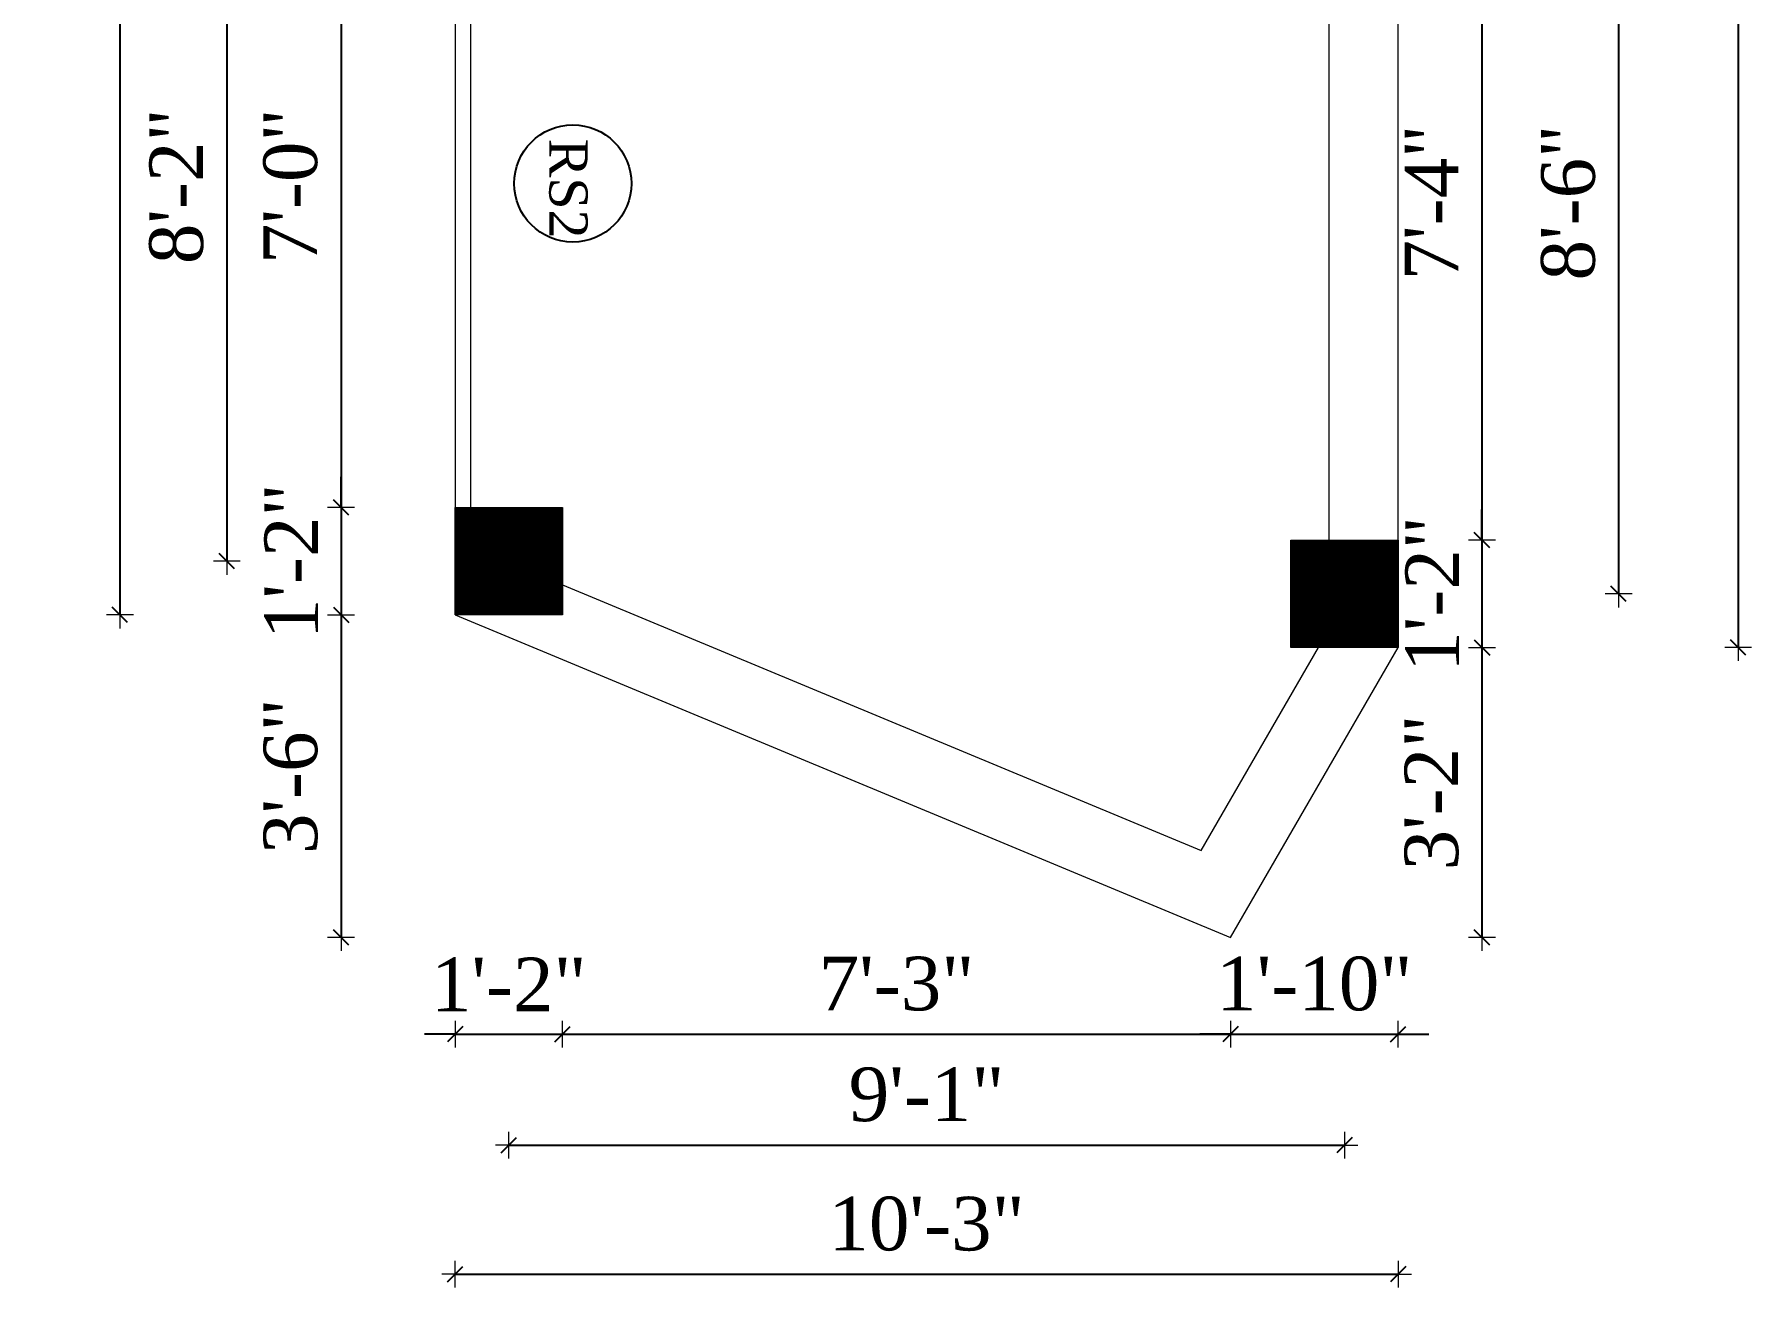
# Model space of a CAD drawing. Header units: inches. Extents: x 20273 to 41102, y -4696 to -1121.
# Drawn here: x 33774.7 to 33998.7, y -3832.4 to -3668.8 of the extents above; entities that cross this region are included whole.
import ezdxf

# ---------------------------------------------------------------- set-up
doc = ezdxf.new("R2010")
doc.units = ezdxf.units.IN
doc.header["$LTSCALE"] = 5
doc.header["$MEASUREMENT"] = 0
doc.layers.add('A-WALL', color=7, linetype='Continuous', lineweight=9)
doc.layers.add('Dimension', color=7, linetype='Continuous', lineweight=18)
doc.layers.add('dim line', color=7, linetype='Continuous', lineweight=15, true_color=0xfab2b2)
doc.layers.add('TEXT', color=6, linetype='Continuous')
doc.styles.add('ordinary', font='times.ttf')
doc.dimstyles.new('Copy of 96', dxfattribs={"dimtxt": 7, "dimasz": 4, "dimexe": 0.5, "dimexo": 0.5, "dimgap": 3, "dimtad": 1, "dimdec": 1, "dimzin": 11, "dimdsep": 46, "dimlunit": 4, "dimtxsty": 'ordinary', "dimblk": 'OBLIQUE', "dimcen": 0.09, "dimse1": 1, "dimse2": 1, "dimclrt": 6, "dimazin": 0, "dimtfac": 1, "dimtdec": 1, "dimtix": 1, "dimtmove": 2, "dimatfit": 3, "dimldrblk": 'leader', "dimfxl": 0.5, "dimfxlon": 1, "dimtolj": 1, "dimtzin": 0, "dimarcsym": 0})
pattern_1 = [(315, (37617.17005, 22728.64998), (0.08838834765, 0.08838834765), [])]

# ---------------------------------------------------------------- blocks, each defined once
blk = doc.blocks.new('oblique')
at = {"color": 0, "lineweight": -2}
blk.add_line((0.25, 0.25), (-0.25, -0.25), dxfattribs=at)
at = {"layer": 'dim line', "lineweight": 9}
for p, q in [((-0.4375, 0), (0.4375, 0)), ((0, 0.4375), (0, -0.4375))]:
    blk.add_line(p, q, dxfattribs=at)
blk = doc.blocks.new('*D236')
at = {"layer": 'A-WALL', "color": 0, "lineweight": -2, "ltscale": 5, "transparency": 16777216}
blk.add_line((33814.69, -3646.74), (33814.69, -3730.6), dxfattribs=at)
at = {"layer": 'Defpoints', "color": 0, "ltscale": 5, "transparency": 16777216}
for p in [(33829.57, -3646.74), (33814.69, -3730.6), (33829.57, -3730.6)]:
    blk.add_point(p, dxfattribs=at)
at = {"layer": 'A-WALL', "color": 0, "lineweight": -2, "ltscale": 5, "transparency": 16777216, "xscale": 4, "yscale": 4, "zscale": 4}
for p, rotation in [((33814.69, -3646.74), 90), ((33814.69, -3730.6), 270)]:
    blk.add_blockref('oblique', p, dxfattribs=dict(at, rotation=rotation))
at = {"layer": 'A-WALL', "color": 6, "ltscale": 5, "transparency": 16777216, "insert": (33808.12, -3688.67), "char_height": 7, "attachment_point": 5, "rotation": 90, "style": 'ordinary'}
blk.add_mtext('\\A1;7\'-0"', dxfattribs=at)
blk = doc.blocks.new('_OBLIQUE')
at = {"color": 0, "linetype": 'ByBlock'}
blk.add_line((-0.5, -0.5), (0.5, 0.5), dxfattribs=at)
blk = doc.blocks.new('leader')
at = {"layer": 'Dimension'}
for p, q in [((0, -4.328), (0, 4.328)), ((-4.424, 0), (4.424, 0))]:
    blk.add_line(p, q, dxfattribs=at)
blk = doc.blocks.new('*D237')
at = {"layer": 'A-WALL', "color": 0, "lineweight": -2, "ltscale": 5, "transparency": 16777216}
for p, q in [((33814.69, -3730.6), (33814.69, -3726.6)), ((33814.69, -3730.6), (33814.69, -3744.6)), ((33814.69, -3744.6), (33814.69, -3748.6))]:
    blk.add_line(p, q, dxfattribs=at)
at = {"layer": 'Defpoints', "color": 0, "ltscale": 5, "transparency": 16777216}
for p in [(33829.57, -3730.6), (33814.69, -3744.6), (33829.57, -3744.6)]:
    blk.add_point(p, dxfattribs=at)
at = {"layer": 'A-WALL', "color": 0, "lineweight": -2, "ltscale": 5, "transparency": 16777216, "xscale": 4, "yscale": 4, "zscale": 4}
for p, rotation in [((33814.69, -3730.6), 270), ((33814.69, -3744.6), 90)]:
    blk.add_blockref('oblique', p, dxfattribs=dict(at, rotation=rotation))
at = {"layer": 'A-WALL', "color": 6, "ltscale": 5, "transparency": 16777216, "insert": (33808.19, -3737.6), "char_height": 7, "attachment_point": 5, "rotation": 90, "style": 'ordinary'}
blk.add_mtext('\\A1;1\'-2"', dxfattribs=at)
blk = doc.blocks.new('*D240')
at = {"layer": 'A-WALL', "color": 0, "lineweight": -2, "ltscale": 5, "transparency": 16777216}
blk.add_line((33799.8, -3639.74), (33799.8, -3737.6), dxfattribs=at)
at = {"layer": 'Defpoints', "color": 0, "ltscale": 5, "transparency": 16777216}
for p in [(33836.57, -3639.74), (33799.8, -3737.6), (33836.57, -3737.6)]:
    blk.add_point(p, dxfattribs=at)
at = {"layer": 'A-WALL', "color": 0, "lineweight": -2, "ltscale": 5, "transparency": 16777216, "xscale": 4, "yscale": 4, "zscale": 4}
for p, rotation in [((33799.8, -3639.74), 90), ((33799.8, -3737.6), 270)]:
    blk.add_blockref('oblique', p, dxfattribs=dict(at, rotation=rotation))
at = {"layer": 'A-WALL', "color": 6, "ltscale": 5, "transparency": 16777216, "insert": (33793.24, -3688.67), "char_height": 7, "attachment_point": 5, "rotation": 90, "style": 'ordinary'}
blk.add_mtext('\\A1;8\'-2"', dxfattribs=at)
blk = doc.blocks.new('*D225')
at = {"layer": 'A-WALL', "color": 0, "lineweight": -2, "ltscale": 5, "transparency": 16777216}
blk.add_line((33785.86, -3391.74), (33785.86, -3744.6), dxfattribs=at)
at = {"layer": 'Defpoints', "color": 0, "ltscale": 5, "transparency": 16777216}
for p in [(33829.57, -3391.74), (33785.86, -3744.6), (33829.57, -3744.6)]:
    blk.add_point(p, dxfattribs=at)
at = {"layer": 'A-WALL', "color": 0, "lineweight": -2, "ltscale": 5, "transparency": 16777216, "xscale": 4, "yscale": 4, "zscale": 4}
for p, rotation in [((33785.86, -3391.74), 90), ((33785.86, -3744.6), 270)]:
    blk.add_blockref('oblique', p, dxfattribs=dict(at, rotation=rotation))
at = {"layer": 'A-WALL', "color": 6, "ltscale": 5, "transparency": 16777216, "insert": (33779.29, -3568.17), "char_height": 7, "attachment_point": 5, "rotation": 90, "style": 'ordinary'}
blk.add_mtext('\\A1;29\'-5"', dxfattribs=at)
blk = doc.blocks.new('*D249')
at = {"layer": 'A-WALL', "color": 0, "lineweight": -2, "ltscale": 5, "transparency": 16777216}
blk.add_line((33963.5, -3646.74), (33963.5, -3734.86), dxfattribs=at)
at = {"layer": 'Defpoints', "color": 0, "ltscale": 5, "transparency": 16777216}
for p in [(33952.56, -3646.74), (33952.56, -3734.86), (33963.5, -3734.86)]:
    blk.add_point(p, dxfattribs=at)
at = {"layer": 'A-WALL', "color": 0, "lineweight": -2, "ltscale": 5, "transparency": 16777216, "xscale": 4, "yscale": 4, "zscale": 4}
for p, rotation in [((33963.5, -3646.74), 90), ((33963.5, -3734.86), 270)]:
    blk.add_blockref('oblique', p, dxfattribs=dict(at, rotation=rotation))
at = {"layer": 'A-WALL', "color": 6, "ltscale": 5, "transparency": 16777216, "insert": (33956.93, -3690.8), "char_height": 7, "attachment_point": 5, "rotation": 90, "style": 'ordinary'}
blk.add_mtext('\\A1;7\'-4"', dxfattribs=at)
blk = doc.blocks.new('*D250')
at = {"layer": 'A-WALL', "color": 0, "lineweight": -2, "ltscale": 5, "transparency": 16777216}
for p, q in [((33963.5, -3734.86), (33963.5, -3730.86)), ((33963.5, -3734.86), (33963.5, -3748.86)), ((33963.5, -3748.86), (33963.5, -3752.86))]:
    blk.add_line(p, q, dxfattribs=at)
at = {"layer": 'Defpoints', "color": 0, "ltscale": 5, "transparency": 16777216}
for p in [(33952.56, -3734.86), (33952.56, -3748.86), (33963.5, -3748.86)]:
    blk.add_point(p, dxfattribs=at)
at = {"layer": 'A-WALL', "color": 0, "lineweight": -2, "ltscale": 5, "transparency": 16777216, "xscale": 4, "yscale": 4, "zscale": 4}
for p, rotation in [((33963.5, -3734.86), 270), ((33963.5, -3748.86), 90)]:
    blk.add_blockref('oblique', p, dxfattribs=dict(at, rotation=rotation))
at = {"layer": 'A-WALL', "color": 6, "ltscale": 5, "transparency": 16777216, "insert": (33957, -3741.86), "char_height": 7, "attachment_point": 5, "rotation": 90, "style": 'ordinary'}
blk.add_mtext('\\A1;1\'-2"', dxfattribs=at)
blk = doc.blocks.new('*D251')
at = {"layer": 'A-WALL', "color": 0, "lineweight": -2, "ltscale": 5, "transparency": 16777216}
blk.add_line((33963.5, -3748.86), (33963.5, -3786.68), dxfattribs=at)
at = {"layer": 'Defpoints', "color": 0, "ltscale": 5, "transparency": 16777216}
for p in [(33952.56, -3748.86), (33930.7, -3786.68), (33963.5, -3786.68)]:
    blk.add_point(p, dxfattribs=at)
at = {"layer": 'A-WALL', "color": 0, "lineweight": -2, "ltscale": 5, "transparency": 16777216, "xscale": 4, "yscale": 4, "zscale": 4}
for p, rotation in [((33963.5, -3748.86), 90), ((33963.5, -3786.68), 270)]:
    blk.add_blockref('oblique', p, dxfattribs=dict(at, rotation=rotation))
at = {"layer": 'A-WALL', "color": 6, "ltscale": 5, "transparency": 16777216, "insert": (33956.94, -3767.77), "char_height": 7, "attachment_point": 5, "rotation": 90, "style": 'ordinary'}
blk.add_mtext('\\A1;3\'-2"', dxfattribs=at)
blk = doc.blocks.new('*D252')
at = {"layer": 'A-WALL', "color": 0, "lineweight": -2, "ltscale": 5, "transparency": 16777216}
blk.add_line((33814.69, -3744.6), (33814.69, -3786.68), dxfattribs=at)
at = {"layer": 'Defpoints', "color": 0, "ltscale": 5, "transparency": 16777216}
for p in [(33829.57, -3744.6), (33814.69, -3786.68), (33930.7, -3786.68)]:
    blk.add_point(p, dxfattribs=at)
at = {"layer": 'A-WALL', "color": 0, "lineweight": -2, "ltscale": 5, "transparency": 16777216, "xscale": 4, "yscale": 4, "zscale": 4}
for p, rotation in [((33814.69, -3744.6), 90), ((33814.69, -3786.68), 270)]:
    blk.add_blockref('oblique', p, dxfattribs=dict(at, rotation=rotation))
at = {"layer": 'A-WALL', "color": 6, "ltscale": 5, "transparency": 16777216, "insert": (33808.13, -3765.64), "char_height": 7, "attachment_point": 5, "rotation": 90, "style": 'ordinary'}
blk.add_mtext('\\A1;3\'-6"', dxfattribs=at)
blk = doc.blocks.new('*D255')
at = {"layer": 'A-WALL', "color": 0, "lineweight": -2, "ltscale": 5, "transparency": 16777216}
blk.add_line((33981.32, -3639.74), (33981.32, -3741.86), dxfattribs=at)
at = {"layer": 'Defpoints', "color": 0, "ltscale": 5, "transparency": 16777216}
for p in [(33945.56, -3639.74), (33945.56, -3741.86), (33981.32, -3741.86)]:
    blk.add_point(p, dxfattribs=at)
at = {"layer": 'A-WALL', "color": 0, "lineweight": -2, "ltscale": 5, "transparency": 16777216, "xscale": 4, "yscale": 4, "zscale": 4}
for p, rotation in [((33981.32, -3639.74), 90), ((33981.32, -3741.86), 270)]:
    blk.add_blockref('oblique', p, dxfattribs=dict(at, rotation=rotation))
at = {"layer": 'A-WALL', "color": 6, "ltscale": 5, "transparency": 16777216, "insert": (33974.76, -3690.8), "char_height": 7, "attachment_point": 5, "rotation": 90, "style": 'ordinary'}
blk.add_mtext('\\A1;8\'-6"', dxfattribs=at)
blk = doc.blocks.new('*D228')
at = {"layer": 'A-WALL', "color": 0, "lineweight": -2, "ltscale": 5, "transparency": 16777216}
blk.add_line((33996.92, -3390.7), (33996.92, -3748.86), dxfattribs=at)
at = {"layer": 'Defpoints', "color": 0, "ltscale": 5, "transparency": 16777216}
for p in [(33952.56, -3390.7), (33952.56, -3748.86), (33996.92, -3748.86)]:
    blk.add_point(p, dxfattribs=at)
at = {"layer": 'A-WALL', "color": 0, "lineweight": -2, "ltscale": 5, "transparency": 16777216, "xscale": 4, "yscale": 4, "zscale": 4}
for p, rotation in [((33996.92, -3390.7), 90), ((33996.92, -3748.86), 270)]:
    blk.add_blockref('oblique', p, dxfattribs=dict(at, rotation=rotation))
at = {"layer": 'A-WALL', "color": 6, "ltscale": 5, "transparency": 16777216, "insert": (33990.35, -3569.78), "char_height": 7, "attachment_point": 5, "rotation": 90, "style": 'ordinary'}
blk.add_mtext('\\A1;29\'-10"', dxfattribs=at)
blk = doc.blocks.new('*D256')
at = {"layer": 'A-WALL', "color": 0, "lineweight": -2, "ltscale": 5, "transparency": 16777216}
for p, q in [((33829.57, -3799.31), (33825.57, -3799.31)), ((33829.57, -3799.31), (33843.57, -3799.31)), ((33843.57, -3799.31), (33847.57, -3799.31))]:
    blk.add_line(p, q, dxfattribs=at)
at = {"layer": 'Defpoints', "color": 0, "ltscale": 5, "transparency": 16777216}
for p in [(33829.57, -3744.6), (33843.57, -3744.6), (33843.57, -3799.31)]:
    blk.add_point(p, dxfattribs=at)
at = {"layer": 'A-WALL', "color": 0, "lineweight": -2, "ltscale": 5, "transparency": 16777216, "xscale": 4, "yscale": 4, "zscale": 4}
blk.add_blockref('oblique', (33829.57, -3799.31), dxfattribs=at)
at = {"layer": 'A-WALL', "color": 0, "lineweight": -2, "ltscale": 5, "transparency": 16777216, "xscale": 4, "yscale": 4, "zscale": 4, "rotation": 180}
blk.add_blockref('oblique', (33843.57, -3799.31), dxfattribs=at)
at = {"layer": 'A-WALL', "color": 6, "ltscale": 5, "transparency": 16777216, "insert": (33836.57, -3792.81), "char_height": 7, "attachment_point": 5, "style": 'ordinary'}
blk.add_mtext('\\A1;1\'-2"', dxfattribs=at)
blk = doc.blocks.new('*D257')
at = {"layer": 'A-WALL', "color": 0, "lineweight": -2, "ltscale": 5, "transparency": 16777216}
blk.add_line((33843.57, -3799.31), (33930.7, -3799.31), dxfattribs=at)
at = {"layer": 'Defpoints', "color": 0, "ltscale": 5, "transparency": 16777216}
for p in [(33843.57, -3744.6), (33930.7, -3786.68), (33930.7, -3799.31)]:
    blk.add_point(p, dxfattribs=at)
at = {"layer": 'A-WALL', "color": 0, "lineweight": -2, "ltscale": 5, "transparency": 16777216, "xscale": 4, "yscale": 4, "zscale": 4, "rotation": 180}
blk.add_blockref('oblique', (33843.57, -3799.31), dxfattribs=at)
at = {"layer": 'A-WALL', "color": 0, "lineweight": -2, "ltscale": 5, "transparency": 16777216, "xscale": 4, "yscale": 4, "zscale": 4}
blk.add_blockref('oblique', (33930.7, -3799.31), dxfattribs=at)
at = {"layer": 'A-WALL', "color": 6, "ltscale": 5, "transparency": 16777216, "insert": (33887.14, -3792.74), "char_height": 7, "attachment_point": 5, "style": 'ordinary'}
blk.add_mtext('\\A1;7\'-3"', dxfattribs=at)
blk = doc.blocks.new('*D258')
at = {"layer": 'A-WALL', "color": 0, "lineweight": -2, "ltscale": 5, "transparency": 16777216}
for p, q in [((33930.7, -3799.31), (33926.7, -3799.31)), ((33930.7, -3799.31), (33952.56, -3799.31)), ((33952.56, -3799.31), (33956.56, -3799.31))]:
    blk.add_line(p, q, dxfattribs=at)
at = {"layer": 'Defpoints', "color": 0, "ltscale": 5, "transparency": 16777216}
for p in [(33952.56, -3748.86), (33930.7, -3786.68), (33952.56, -3799.31)]:
    blk.add_point(p, dxfattribs=at)
at = {"layer": 'A-WALL', "color": 0, "lineweight": -2, "ltscale": 5, "transparency": 16777216, "xscale": 4, "yscale": 4, "zscale": 4}
blk.add_blockref('oblique', (33930.7, -3799.31), dxfattribs=at)
at = {"layer": 'A-WALL', "color": 0, "lineweight": -2, "ltscale": 5, "transparency": 16777216, "xscale": 4, "yscale": 4, "zscale": 4, "rotation": 180}
blk.add_blockref('oblique', (33952.56, -3799.31), dxfattribs=at)
at = {"layer": 'A-WALL', "color": 6, "ltscale": 5, "transparency": 16777216, "insert": (33941.63, -3792.75), "char_height": 7, "attachment_point": 5, "style": 'ordinary'}
blk.add_mtext('\\A1;1\'-10"', dxfattribs=at)
blk = doc.blocks.new('*D229')
at = {"layer": 'A-WALL', "color": 0, "lineweight": -2, "ltscale": 5, "transparency": 16777216}
blk.add_line((33836.57, -3813.78), (33945.56, -3813.78), dxfattribs=at)
at = {"layer": 'Defpoints', "color": 0, "ltscale": 5, "transparency": 16777216}
for p in [(33836.57, -3737.6), (33945.56, -3741.86), (33945.56, -3813.78)]:
    blk.add_point(p, dxfattribs=at)
at = {"layer": 'A-WALL', "color": 0, "lineweight": -2, "ltscale": 5, "transparency": 16777216, "xscale": 4, "yscale": 4, "zscale": 4, "rotation": 180}
blk.add_blockref('oblique', (33836.57, -3813.78), dxfattribs=at)
at = {"layer": 'A-WALL', "color": 0, "lineweight": -2, "ltscale": 5, "transparency": 16777216, "xscale": 4, "yscale": 4, "zscale": 4}
blk.add_blockref('oblique', (33945.56, -3813.78), dxfattribs=at)
at = {"layer": 'A-WALL', "color": 6, "ltscale": 5, "transparency": 16777216, "insert": (33891.06, -3807.2), "char_height": 7, "attachment_point": 5, "style": 'ordinary'}
blk.add_mtext('\\A1;9\'-1"', dxfattribs=at)
blk = doc.blocks.new('*D230')
at = {"layer": 'A-WALL', "color": 0, "lineweight": -2, "ltscale": 5, "transparency": 16777216}
blk.add_line((33829.57, -3830.63), (33952.56, -3830.63), dxfattribs=at)
at = {"layer": 'Defpoints', "color": 0, "ltscale": 5, "transparency": 16777216}
for p in [(33829.57, -3744.6), (33952.56, -3748.86), (33952.56, -3830.63)]:
    blk.add_point(p, dxfattribs=at)
at = {"layer": 'A-WALL', "color": 0, "lineweight": -2, "ltscale": 5, "transparency": 16777216, "xscale": 4, "yscale": 4, "zscale": 4, "rotation": 180}
blk.add_blockref('oblique', (33829.57, -3830.63), dxfattribs=at)
at = {"layer": 'A-WALL', "color": 0, "lineweight": -2, "ltscale": 5, "transparency": 16777216, "xscale": 4, "yscale": 4, "zscale": 4}
blk.add_blockref('oblique', (33952.56, -3830.63), dxfattribs=at)
at = {"layer": 'A-WALL', "color": 6, "ltscale": 5, "transparency": 16777216, "insert": (33891.06, -3824.07), "char_height": 7, "attachment_point": 5, "style": 'ordinary'}
blk.add_mtext('\\A1;10\'-3"', dxfattribs=at)

msp = doc.modelspace()

# ---------------------------------------------------------------- hatches: boundary and pattern name
at = {"layer": 'A-WALL', "ltscale": 5}
h = msp.add_hatch(dxfattribs=at)
h.set_pattern_fill('ANSI31', color=256, angle=270)
h.set_pattern_definition(pattern_1)
h.paths.add_polyline_path([(33843.57, -3744.6), (33843.57, -3730.6), (33829.57, -3730.6), (33829.57, -3744.6)])
h = msp.add_hatch(dxfattribs=at)
h.set_pattern_fill('ANSI31', color=256, angle=270)
h.set_pattern_definition(pattern_1)
h.paths.add_polyline_path([(33952.56, -3748.86), (33952.56, -3734.86), (33938.56, -3734.86), (33938.56, -3748.86)])

# ---------------------------------------------------------------- linework, layer by layer
for p, q in [((33831.57, -3646.74), (33831.57, -3730.6)), ((33943.56, -3734.86), (33943.56, -3646.74)), ((33843.57, -3740.68), (33926.87, -3775.33)), ((33926.87, -3775.33), (33942.16, -3748.86))]:
    msp.add_line(p, q, dxfattribs=at)
msp.add_lwpolyline([(33899.56, -3391.15), (33829.57, -3391.74), (33829.57, -3744.6), (33930.7, -3786.68), (33952.56, -3748.86), (33952.56, -3390.7), (33938.56, -3390.81)], dxfattribs=at)
for points in [[(33843.57, -3730.6), (33843.57, -3744.6), (33829.57, -3744.6), (33829.57, -3730.6)], [(33952.56, -3734.86), (33952.56, -3748.86), (33938.56, -3748.86), (33938.56, -3734.86)]]:
    msp.add_lwpolyline(points, close=True, dxfattribs=at)
at = {"layer": 'TEXT'}
msp.add_circle((33844.92, -3688.3), 7.64, dxfattribs=at)

# ---------------------------------------------------------------- texts
at = {"layer": 'TEXT', "style": 'ordinary'}
msp.add_text('RS2', height=5, rotation=270.0004, dxfattribs=at).set_placement((33841.86, -3682.46))

# ---------------------------------------------------------------- dimensions: what is measured, and where the dimension line sits
at = {"layer": 'A-WALL', "ltscale": 5}
for base, p1, p2, picture, middle in [((33785.86, -3744.6), (33829.57, -3391.74), (33829.57, -3744.6), '*D225', (33779.29, -3568.17)), ((33996.92, -3748.86), (33952.56, -3390.7), (33952.56, -3748.86), '*D228', (33990.35, -3569.78)), ((33799.8, -3737.6), (33836.57, -3639.74), (33836.57, -3737.6), '*D240', (33793.24, -3688.67)), ((33981.32, -3741.86), (33945.56, -3639.74), (33945.56, -3741.86), '*D255', (33974.76, -3690.8)), ((33814.69, -3730.6), (33829.57, -3646.74), (33829.57, -3730.6), '*D236', (33808.12, -3688.67)), ((33963.5, -3734.86), (33952.56, -3646.74), (33952.56, -3734.86), '*D249', (33956.93, -3690.8)), ((33814.69, -3744.6), (33829.57, -3730.6), (33829.57, -3744.6), '*D237', (33808.19, -3737.6)), ((33963.5, -3748.86), (33952.56, -3734.86), (33952.56, -3748.86), '*D250', (33957, -3741.86)), ((33814.69, -3786.68), (33829.57, -3744.6), (33930.7, -3786.68), '*D252', (33808.13, -3765.64)), ((33963.5, -3786.68), (33952.56, -3748.86), (33930.7, -3786.68), '*D251', (33956.94, -3767.77))]:
    dim = msp.add_linear_dim(base=base, p1=p1, p2=p2, angle=270, dimstyle='Copy of 96', override={"dimdec": 0, "dimblk": 'oblique', "dimtdec": 0, "dimarcsym": 1}, dxfattribs=at)
    dim.commit()
    dim.dimension.update_dxf_attribs({"geometry": picture, "text_midpoint": middle})
for base, p1, p2, picture, middle in [((33945.56, -3813.78), (33836.57, -3737.6), (33945.56, -3741.86), '*D229', (33891.06, -3807.2)), ((33843.57, -3799.31), (33829.57, -3744.6), (33843.57, -3744.6), '*D256', (33836.57, -3792.81)), ((33952.56, -3830.63), (33829.57, -3744.6), (33952.56, -3748.86), '*D230', (33891.06, -3824.07)), ((33930.7, -3799.31), (33843.57, -3744.6), (33930.7, -3786.68), '*D257', (33887.14, -3792.74)), ((33952.56, -3799.31), (33930.7, -3786.68), (33952.56, -3748.86), '*D258', (33941.63, -3792.75))]:
    dim = msp.add_linear_dim(base=base, p1=p1, p2=p2, dimstyle='Copy of 96', override={"dimdec": 0, "dimblk": 'oblique', "dimtdec": 0, "dimarcsym": 1}, dxfattribs=at)
    dim.commit()
    dim.dimension.update_dxf_attribs({"geometry": picture, "text_midpoint": middle})

doc.saveas('drawing.dxf')
